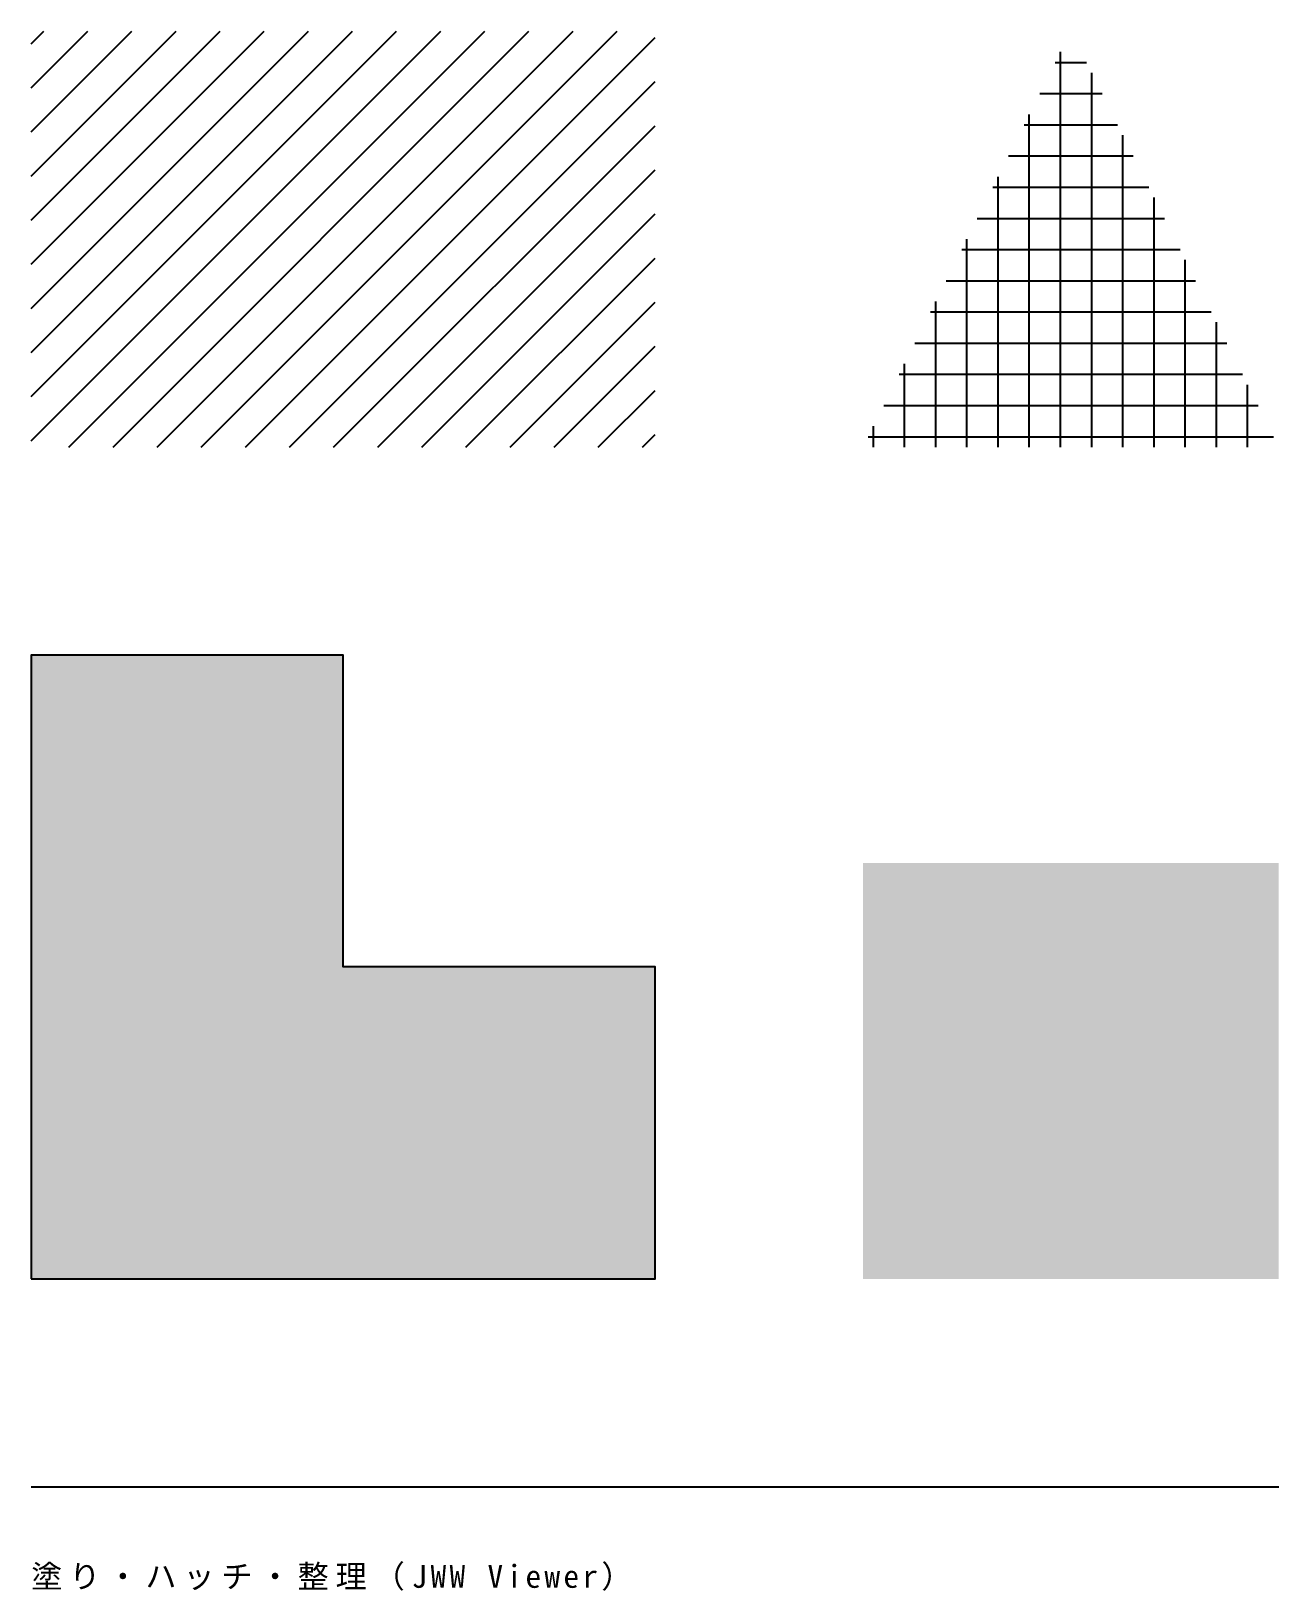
# Model space of a CAD drawing. Units: millimetres at full size, sheet at 1:100. Extents: x 0 to 12000, y -3000 to 12000.
import ezdxf

# ---------------------------------------------------------------- set-up
doc = ezdxf.new("R2010")
doc.units = ezdxf.units.MM
doc.header["$LTSCALE"] = 100
doc.layers.add('0-1', color=3, linetype='Continuous')
doc.layers.add('0-2', color=4, linetype='Continuous')
doc.styles.add('ＭＳ ゴシック', font='')
doc.styles.get('ＭＳ ゴシック').set_extended_font_data('MS Gothic')

msp = doc.modelspace()

# ---------------------------------------------------------------- linework, layer by layer
at = {"layer": '0-1', "color": 7}
msp.add_lwpolyline([(0, 0), (6000, 0), (6000, 3000), (3000, 3000), (3000, 6000), (0, 6000)], close=True, dxfattribs=at)
at = {"layer": '0-1'}
for points in [[(0, 6000), (0, 0), (3000, 3000)], [(3000, 3000), (3000, 6000), (0, 6000)], [(0, 0), (6000, 0), (6000, 3000)], [(0, 0), (6000, 3000), (3000, 3000)]]:
    msp.add_solid(points, dxfattribs=at)
at = {"layer": '0-1', "color": 9}
for points in [[(8000, 4000), (8000, 0), (12000, 0)], [(12000, 0), (12000, 4000), (8000, 4000)]]:
    msp.add_solid(points, dxfattribs=at)
at = {"layer": '0-2'}
for p, q in [((0, 8061), (3939, 12000)), ((0, 8485.3), (3514.7, 12000)), ((0, 8909.5), (3090.5, 12000)), ((0, 9333.8), (2666.2, 12000)), ((0, 9758.1), (2241.9, 12000)), ((0, 10182.3), (1817.7, 12000)), ((0, 10606.6), (1393.4, 12000)), ((0, 11030.9), (969.1, 12000)), ((0, 11455.1), (544.9, 12000)), ((0, 11879.4), (120.6, 12000)), ((363.2, 8000), (4363.2, 12000)), ((787.5, 8000), (4787.5, 12000)), ((1211.8, 8000), (5211.8, 12000)), ((1636, 8000), (5636, 12000)), ((2060.3, 8000), (6000, 11939.7)), ((9850, 11700), (10150, 11700)), ((9900, 8000), (9900, 11800)), ((10200, 8000), (10200, 11600)), ((2484.6, 8000), (6000, 11515.4)), ((9700, 11400), (10300, 11400)), ((9550, 11100), (10450, 11100)), ((9600, 8000), (9600, 11200)), ((2908.8, 8000), (6000, 11091.2)), ((10500, 8000), (10500, 11000)), ((9400, 10800), (10600, 10800)), ((3333.1, 8000), (6000, 10666.9)), ((9250, 10500), (10750, 10500)), ((9300, 8000), (9300, 10600)), ((10800, 8000), (10800, 10400)), ((3757.4, 8000), (6000, 10242.6)), ((9100, 10200), (10900, 10200)), ((8950, 9900), (11050, 9900)), ((9000, 8000), (9000, 10000)), ((4181.6, 8000), (6000, 9818.4)), ((11100, 8000), (11100, 9800)), ((8800, 9600), (11200, 9600)), ((4605.9, 8000), (6000, 9394.1)), ((8650, 9300), (11350, 9300)), ((8700, 8000), (8700, 9400)), ((11400, 8000), (11400, 9200)), ((8500, 9000), (11500, 9000)), ((5030.2, 8000), (6000, 8969.8)), ((8350, 8700), (11650, 8700)), ((8400, 8000), (8400, 8800)), ((11700, 8000), (11700, 8600)), ((5454.4, 8000), (6000, 8545.6)), ((8200, 8400), (11800, 8400)), ((5878.7, 8000), (6000, 8121.3)), ((8050, 8100), (11950, 8100)), ((8100, 8000), (8100, 8200)), ((0, -2000), (12000, -2000))]:
    msp.add_line(p, q, dxfattribs=at)

# ---------------------------------------------------------------- texts
at = {"layer": '0-2', "color": 7, "insert": (0, -3000), "char_height": 219.9, "attachment_point": 7, "style": 'ＭＳ ゴシック'}
msp.add_mtext('\\T1.22;塗り・ハッチ・整理（JWW\\~Viewer）', dxfattribs=at)

doc.saveas('drawing.dxf')
